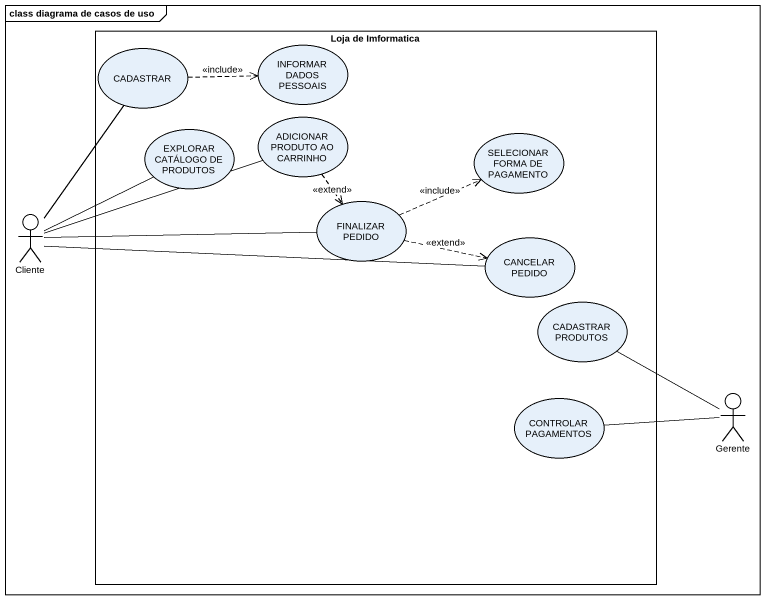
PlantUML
@startuml
mainframe class diagrama de casos de uso
rectangle "Loja de Imformatica" as Loja_de_Imformatica {
  usecase CADASTRAR
  usecase "INFORMAR DADOS PESSOAIS" as INFORMAR_DADOS_PESSOAIS
  usecase "ADICIONAR PRODUTO AO CARRINHO" as ADICIONAR_PRODUTO_AO
  usecase "EXPLORAR CATÁLOGO DE PRODUTOS" as EXPLORAR_CATÁLOGO_DE
  usecase "SELECIONAR FORMA DE PAGAMENTO" as SELECIONAR_FORMA_DE
  usecase "FINALIZAR PEDIDO" as FINALIZAR_PEDIDO
  usecase "CANCELAR PEDIDO" as CANCELAR_PEDIDO
  usecase "CADASTRAR PRODUTOS" as CADASTRAR_PRODUTOS
  usecase "CONTROLAR PAGAMENTOS" as CONTROLAR_PAGAMENTOS
}
actor Cliente
actor Gerente
CADASTRAR .right.> INFORMAR_DADOS_PESSOAIS : <<include>>
ADICIONAR_PRODUTO_AO ..> FINALIZAR_PEDIDO : <<extend>>
Cliente -up- CADASTRAR
Cliente -right- ADICIONAR_PRODUTO_AO
Cliente -right- EXPLORAR_CATÁLOGO_DE
Cliente -right- FINALIZAR_PEDIDO
Cliente -right- CANCELAR_PEDIDO
FINALIZAR_PEDIDO .right.> SELECIONAR_FORMA_DE : <<include>>
FINALIZAR_PEDIDO .right.> CANCELAR_PEDIDO : <<extend>>
Gerente -up- CADASTRAR_PRODUTOS
Gerente -left- CONTROLAR_PAGAMENTOS
@enduml
